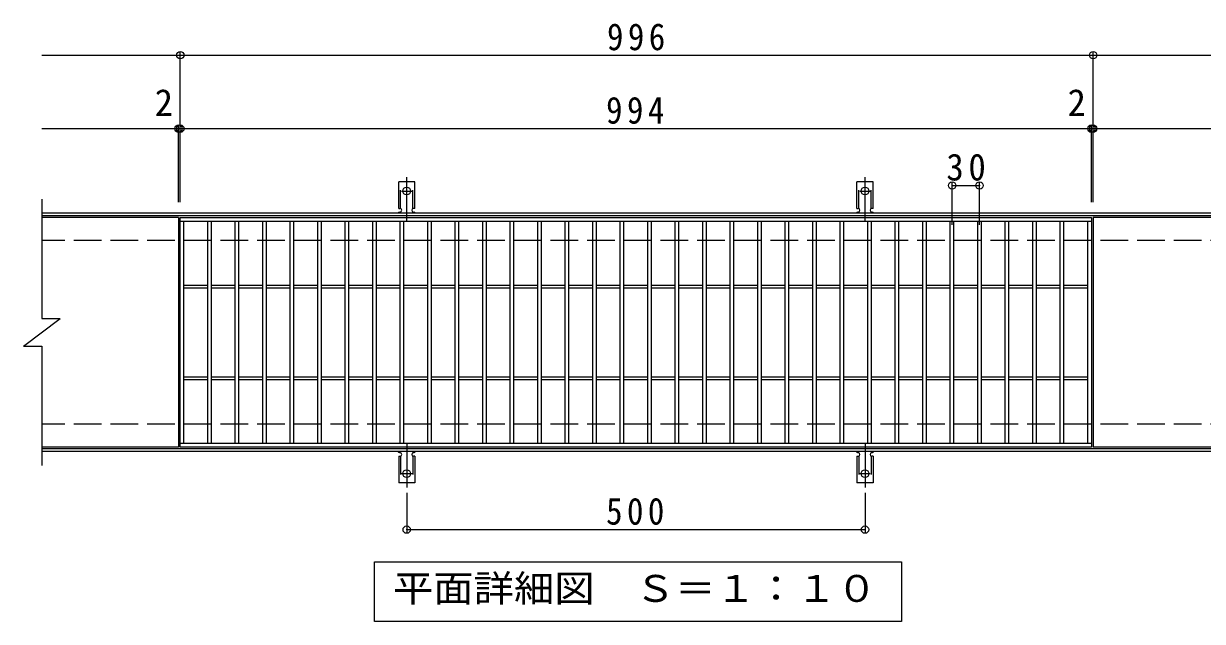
# Model space of a CAD drawing. Units: millimetres on the paper, enlarged 2 times, with parts at other scales. Extents: x -302 to 338, y -275 to 232.
# Drawn here: x -133.5 to 123.7, y 102.2 to 232.5 of the extents above; entities that cross this region are included whole.
import ezdxf
from ezdxf.enums import TextEntityAlignment as Align

# ---------------------------------------------------------------- set-up
doc = ezdxf.new("R2010")
doc.units = ezdxf.units.MM
doc.header["$LTSCALE"] = 2
doc.header["$PDMODE"] = 32
doc.header["$PDSIZE"] = 1.6
for name, pattern in [('CHAIN2', [12, 9, -1, 1, -1]), ('DASHED2', [3, 2, -1]), ('DASHED3', [4, 3, -1])]:
    doc.linetypes.add(name, pattern=pattern)
for name, color, linetype, lineweight in [('C-1', 2, 'Continuous', 9), ('C-2', 3, 'Continuous', 9), ('C-4', 7, 'Continuous', 9), ('C-5', 7, 'Continuous', 9), ('C-A', 3, 'Continuous', 9)]:
    doc.layers.add(name, color=color, linetype=linetype, lineweight=lineweight)
doc.styles.add('ＭＳ ゴシック', font='')
doc.styles.get('ＭＳ ゴシック').set_extended_font_data('MS Gothic')

msp = doc.modelspace()

# ---------------------------------------------------------------- linework, layer by layer
at = {"layer": 'C-1'}
for p, q in [((131.485, 191.19), (-129.515, 191.19)), ((131.485, 190.59), (-129.515, 190.59)), ((131.485, 139.79), (-129.515, 139.789)), ((131.485, 139.19), (-129.515, 139.189))]:
    msp.add_line(p, q, dxfattribs=at)
at = {"layer": 'C-1', "linetype": 'DASHED3'}
for p, q in [((131.485, 185.189), (-129.515, 185.189)), ((131.485, 145.19), (-129.515, 145.189))]:
    msp.add_line(p, q, dxfattribs=at)
at = {"layer": 'C-2'}
for p, q in [((-129.515, 194.19), (-129.515, 168.19)), ((-99.715, 190.189), (-129.515, 190.189)), ((-99.715, 190.189), (-99.715, 140.189)), ((-99.315, 189.389), (99.485, 189.389)), ((-98.515, 140.989), (-98.515, 189.389)), ((-93.315, 140.989), (-93.315, 189.389)), ((-92.515, 140.989), (-92.515, 189.389)), ((-87.315, 140.989), (-87.315, 189.389)), ((-86.515, 140.989), (-86.515, 189.389)), ((-81.315, 140.989), (-81.315, 189.389)), ((-80.515, 140.989), (-80.515, 189.389)), ((-75.315, 140.989), (-75.315, 189.389)), ((-74.515, 140.989), (-74.515, 189.389)), ((-69.315, 140.989), (-69.315, 189.389)), ((-68.515, 140.989), (-68.515, 189.389)), ((-63.315, 140.989), (-63.315, 189.389)), ((-62.515, 140.989), (-62.515, 189.389)), ((-57.315, 140.989), (-57.315, 189.389)), ((-56.515, 140.989), (-56.515, 189.389)), ((-51.315, 140.989), (-51.315, 189.389)), ((-50.515, 140.989), (-50.515, 189.389)), ((-45.315, 140.989), (-45.315, 189.389)), ((-44.515, 140.989), (-44.515, 189.389)), ((-39.315, 140.989), (-39.315, 189.389)), ((-38.515, 140.989), (-38.515, 189.389)), ((-33.315, 140.989), (-33.315, 189.389)), ((-32.515, 140.989), (-32.515, 189.389)), ((-27.315, 140.989), (-27.315, 189.389)), ((-26.515, 140.989), (-26.515, 189.389)), ((-21.315, 140.989), (-21.315, 189.389)), ((-20.515, 140.989), (-20.515, 189.389)), ((-15.315, 140.989), (-15.315, 189.389)), ((-14.515, 140.989), (-14.515, 189.389)), ((-9.315, 140.989), (-9.315, 189.389)), ((-8.515, 140.989), (-8.515, 189.389)), ((-3.315, 140.989), (-3.315, 189.389)), ((-2.515, 140.989), (-2.515, 189.389)), ((2.685, 140.989), (2.685, 189.389)), ((3.485, 140.989), (3.485, 189.389)), ((8.685, 140.989), (8.685, 189.389)), ((9.485, 140.989), (9.485, 189.389)), ((14.685, 140.989), (14.685, 189.389)), ((15.485, 140.989), (15.485, 189.389)), ((20.685, 140.989), (20.685, 189.389)), ((21.485, 140.989), (21.485, 189.389)), ((26.685, 140.989), (26.685, 189.389)), ((27.485, 140.989), (27.485, 189.389)), ((32.685, 140.989), (32.685, 189.389)), ((33.485, 140.989), (33.485, 189.389)), ((38.685, 140.989), (38.685, 189.389)), ((39.485, 140.989), (39.485, 189.389)), ((44.685, 140.989), (44.685, 189.389)), ((45.485, 140.989), (45.485, 189.389)), ((50.685, 140.989), (50.685, 189.389)), ((51.485, 140.989), (51.485, 189.389)), ((56.685, 140.989), (56.685, 189.389)), ((57.485, 140.989), (57.485, 189.389)), ((62.685, 140.989), (62.685, 189.389)), ((63.485, 140.989), (63.485, 189.389)), ((68.685, 140.989), (68.685, 189.389)), ((69.485, 140.989), (69.485, 189.389)), ((74.685, 140.989), (74.685, 189.389)), ((75.485, 140.989), (75.485, 189.389)), ((80.685, 140.989), (80.685, 189.389)), ((81.485, 140.989), (81.485, 189.389)), ((86.685, 140.989), (86.685, 189.389)), ((87.485, 140.989), (87.485, 189.389)), ((92.685, 140.989), (92.685, 189.389)), ((93.485, 140.989), (93.485, 189.389)), ((98.685, 140.989), (98.685, 189.389)), ((99.485, 190.189), (99.485, 140.189)), ((99.885, 190.19), (99.885, 140.189)), ((131.485, 190.19), (99.885, 190.19)), ((-98.515, 175.489), (-93.315, 175.489)), ((-92.515, 175.489), (-87.315, 175.489)), ((-86.515, 175.489), (-81.315, 175.489)), ((-80.515, 175.489), (-75.315, 175.489)), ((-74.515, 175.489), (-69.315, 175.489)), ((-68.515, 175.489), (-63.315, 175.489)), ((-62.515, 175.489), (-57.315, 175.489)), ((-56.515, 175.489), (-51.315, 175.489)), ((-50.515, 175.489), (-45.315, 175.489)), ((-44.515, 175.489), (-39.315, 175.489)), ((-38.515, 175.489), (-33.315, 175.489)), ((-32.515, 175.489), (-27.315, 175.489)), ((-26.515, 175.489), (-21.315, 175.489)), ((-20.515, 175.489), (-15.315, 175.489)), ((-14.515, 175.489), (-9.315, 175.489)), ((-8.515, 175.489), (-3.315, 175.489)), ((-2.515, 175.489), (2.685, 175.489)), ((3.485, 175.489), (8.685, 175.489)), ((9.485, 175.489), (14.685, 175.489)), ((15.485, 175.489), (20.685, 175.489)), ((21.485, 175.489), (26.685, 175.489)), ((27.485, 175.489), (32.685, 175.489)), ((33.485, 175.489), (38.685, 175.489)), ((39.485, 175.489), (44.685, 175.489)), ((45.485, 175.489), (50.685, 175.489)), ((51.485, 175.489), (56.685, 175.489)), ((57.485, 175.489), (62.685, 175.489)), ((63.485, 175.489), (68.685, 175.489)), ((69.485, 175.489), (74.685, 175.489)), ((75.485, 175.489), (80.685, 175.489)), ((81.485, 175.489), (86.685, 175.489)), ((87.485, 175.489), (92.685, 175.489)), ((93.485, 175.489), (98.685, 175.489)), ((-98.515, 174.889), (-93.315, 174.889)), ((-92.515, 174.889), (-87.315, 174.889)), ((-86.515, 174.889), (-81.315, 174.889)), ((-80.515, 174.889), (-75.315, 174.889)), ((-74.515, 174.889), (-69.315, 174.889)), ((-68.515, 174.889), (-63.315, 174.889)), ((-62.515, 174.889), (-57.315, 174.889)), ((-56.515, 174.889), (-51.315, 174.889)), ((-50.515, 174.889), (-45.315, 174.889)), ((-44.515, 174.889), (-39.315, 174.889)), ((-38.515, 174.889), (-33.315, 174.889)), ((-32.515, 174.889), (-27.315, 174.889)), ((-26.515, 174.889), (-21.315, 174.889)), ((-20.515, 174.889), (-15.315, 174.889)), ((-14.515, 174.889), (-9.315, 174.889)), ((-8.515, 174.889), (-3.315, 174.889)), ((-2.515, 174.889), (2.685, 174.889)), ((3.485, 174.889), (8.685, 174.889)), ((9.485, 174.889), (14.685, 174.889)), ((15.485, 174.889), (20.685, 174.889)), ((21.485, 174.889), (26.685, 174.889)), ((27.485, 174.889), (32.685, 174.889)), ((33.485, 174.889), (38.685, 174.889)), ((39.485, 174.889), (44.685, 174.889)), ((45.485, 174.889), (50.685, 174.889)), ((51.485, 174.889), (56.685, 174.889)), ((57.485, 174.889), (62.685, 174.889)), ((63.485, 174.889), (68.685, 174.889)), ((69.485, 174.889), (74.685, 174.889)), ((75.485, 174.889), (80.685, 174.889)), ((81.485, 174.889), (86.685, 174.889)), ((87.485, 174.889), (92.685, 174.889)), ((93.485, 174.889), (98.685, 174.889)), ((-133.515, 162.189), (-125.515, 168.19)), ((-129.515, 168.19), (-125.515, 168.19)), ((-133.515, 162.189), (-129.515, 162.189)), ((-129.515, 162.189), (-129.515, 136.189)), ((-98.515, 155.489), (-93.315, 155.489)), ((-98.515, 154.889), (-93.315, 154.889)), ((-92.515, 155.489), (-87.315, 155.489)), ((-92.515, 154.889), (-87.315, 154.889)), ((-86.515, 155.489), (-81.315, 155.489)), ((-86.515, 154.889), (-81.315, 154.889)), ((-80.515, 155.489), (-75.315, 155.489)), ((-80.515, 154.889), (-75.315, 154.889)), ((-74.515, 155.489), (-69.315, 155.489)), ((-74.515, 154.889), (-69.315, 154.889)), ((-68.515, 155.489), (-63.315, 155.489)), ((-68.515, 154.889), (-63.315, 154.889)), ((-62.515, 155.489), (-57.315, 155.489)), ((-62.515, 154.889), (-57.315, 154.889)), ((-56.515, 155.489), (-51.315, 155.489)), ((-56.515, 154.889), (-51.315, 154.889)), ((-50.515, 155.489), (-45.315, 155.489)), ((-50.515, 154.889), (-45.315, 154.889)), ((-44.515, 155.489), (-39.315, 155.489)), ((-44.515, 154.889), (-39.315, 154.889)), ((-38.515, 155.489), (-33.315, 155.489)), ((-38.515, 154.889), (-33.315, 154.889)), ((-32.515, 155.489), (-27.315, 155.489)), ((-32.515, 154.889), (-27.315, 154.889)), ((-26.515, 155.489), (-21.315, 155.489)), ((-26.515, 154.889), (-21.315, 154.889)), ((-20.515, 155.489), (-15.315, 155.489)), ((-20.515, 154.889), (-15.315, 154.889)), ((-14.515, 155.489), (-9.315, 155.489)), ((-14.515, 154.889), (-9.315, 154.889)), ((-8.515, 155.489), (-3.315, 155.489)), ((-8.515, 154.889), (-3.315, 154.889)), ((-2.515, 155.489), (2.685, 155.489)), ((-2.515, 154.889), (2.685, 154.889)), ((3.485, 155.489), (8.685, 155.489)), ((3.485, 154.889), (8.685, 154.889)), ((9.485, 155.489), (14.685, 155.489)), ((9.485, 154.889), (14.685, 154.889)), ((15.485, 155.489), (20.685, 155.489)), ((15.485, 154.889), (20.685, 154.889)), ((21.485, 155.489), (26.685, 155.489)), ((21.485, 154.889), (26.685, 154.889)), ((27.485, 155.489), (32.685, 155.489)), ((27.485, 154.889), (32.685, 154.889)), ((33.485, 155.489), (38.685, 155.489)), ((33.485, 154.889), (38.685, 154.889)), ((39.485, 155.489), (44.685, 155.489)), ((39.485, 154.889), (44.685, 154.889)), ((45.485, 155.489), (50.685, 155.489)), ((45.485, 154.889), (50.685, 154.889)), ((51.485, 155.489), (56.685, 155.489)), ((51.485, 154.889), (56.685, 154.889)), ((57.485, 155.489), (62.685, 155.489)), ((57.485, 154.889), (62.685, 154.889)), ((63.485, 155.489), (68.685, 155.489)), ((63.485, 154.889), (68.685, 154.889)), ((69.485, 155.489), (74.685, 155.489)), ((69.485, 154.889), (74.685, 154.889)), ((75.485, 155.489), (80.685, 155.489)), ((75.485, 154.889), (80.685, 154.889)), ((81.485, 155.489), (86.685, 155.489)), ((81.485, 154.889), (86.685, 154.889)), ((87.485, 155.489), (92.685, 155.489)), ((87.485, 154.889), (92.685, 154.889)), ((93.485, 155.489), (98.685, 155.489)), ((93.485, 154.889), (98.685, 154.889)), ((-99.715, 140.189), (-129.515, 140.189)), ((99.485, 140.989), (-99.315, 140.989)), ((99.485, 140.189), (-99.315, 140.189)), ((131.485, 140.189), (99.885, 140.189))]:
    msp.add_line(p, q, dxfattribs=at)
msp.add_lwpolyline([(-99.315, 140.189), (-99.315, 190.189), (99.485, 190.189)], dxfattribs=at)
at = {"layer": 'C-4'}
for p, q in [((-129.515, 225.589), (131.485, 225.589)), ((-99.315, 193.589), (-99.315, 226.19)), ((99.885, 193.589), (99.885, 226.19)), ((-129.515, 209.59), (131.485, 209.59)), ((-99.715, 193.589), (-99.715, 210.189)), ((99.485, 193.589), (99.485, 210.189)), ((69.085, 188.59), (69.085, 197.79)), ((69.085, 197.19), (75.085, 197.19)), ((75.085, 188.59), (75.085, 197.79)), ((-49.915, 130.246), (-49.915, 121.589)), ((50.085, 130.246), (50.085, 121.589)), ((-49.915, 122.189), (50.085, 122.189))]:
    msp.add_line(p, q, dxfattribs=at)
for p in [(-99.315, 225.589), (99.885, 225.589), (-99.715, 209.59), (-99.315, 209.59), (99.485, 209.59), (99.885, 209.59), (69.085, 197.19), (75.085, 197.19), (-49.915, 122.189), (50.085, 122.189)]:
    msp.add_point(p, dxfattribs=at)
at = {"layer": 'C-5'}
msp.add_lwpolyline([(-56.915, 102.19), (-56.915, 115.189), (58.085, 115.189), (58.085, 102.19)], close=True, dxfattribs=at)
at = {"layer": 'C-A', "color": 7, "linetype": 'CHAIN2'}
for p, q in [((-49.915, 189.496), (-49.915, 198.976)), ((50.085, 189.496), (50.085, 198.976)), ((-51.07, 195.989), (-48.76, 195.989)), ((48.93, 195.989), (51.24, 195.989)), ((-49.915, 140.883), (-49.915, 131.403)), ((50.085, 140.883), (50.085, 131.403)), ((-51.07, 134.389), (-48.76, 134.389)), ((48.93, 134.389), (51.24, 134.389))]:
    msp.add_line(p, q, dxfattribs=at)
at = {"layer": 'C-A'}
for p, q in [((-51.665, 192.189), (-51.665, 197.989)), ((-48.165, 197.989), (-51.665, 197.989)), ((-48.165, 192.189), (-48.165, 197.989)), ((48.335, 192.189), (48.335, 197.989)), ((51.835, 197.989), (48.335, 197.989)), ((51.835, 192.189), (51.835, 197.989)), ((-51.665, 192.189), (-51.415, 192.189)), ((-51.515, 191.389), (-51.415, 191.389)), ((-48.416, 191.389), (-48.313, 191.389)), ((-48.165, 192.189), (-48.415, 192.189)), ((48.335, 192.189), (48.585, 192.189)), ((48.485, 191.389), (48.585, 191.389)), ((51.584, 191.389), (51.687, 191.389)), ((51.835, 192.189), (51.585, 192.189)), ((-51.515, 138.989), (-51.415, 138.989)), ((-48.416, 138.989), (-48.313, 138.989)), ((48.485, 138.989), (48.585, 138.989)), ((51.584, 138.989), (51.687, 138.989)), ((-51.665, 138.189), (-51.415, 138.189)), ((-51.665, 138.189), (-51.665, 132.389)), ((-48.165, 138.189), (-48.415, 138.189)), ((-48.165, 138.189), (-48.165, 132.389)), ((48.335, 138.189), (48.585, 138.189)), ((48.335, 138.189), (48.335, 132.389)), ((51.835, 138.189), (51.585, 138.189)), ((51.835, 138.189), (51.835, 132.389)), ((-48.165, 132.389), (-51.665, 132.389)), ((51.835, 132.389), (48.335, 132.389))]:
    msp.add_line(p, q, dxfattribs=at)
at = {"layer": 'C-A', "linetype": 'DASHED2'}
for p, q in [((-51.265, 192.16), (-51.265, 197.989)), ((-48.565, 192.16), (-48.565, 197.989)), ((48.735, 192.16), (48.735, 197.989)), ((51.435, 192.16), (51.435, 197.989)), ((-51.265, 138.219), (-51.265, 132.389)), ((-48.565, 138.219), (-48.565, 132.389)), ((48.735, 138.219), (48.735, 132.389)), ((51.435, 138.219), (51.435, 132.389))]:
    msp.add_line(p, q, dxfattribs=at)
at = {"layer": 'C-A'}
for centre in [(-49.915, 195.989), (50.085, 195.989), (-49.915, 134.389), (50.085, 134.389)]:
    msp.add_circle(centre, 0.85, dxfattribs=at)
for centre, start, end in [((-51.515, 190.989), 90.27596, 150.00047), ((-51.415, 191.789), 270, 90), ((-48.415, 191.789), 90, 269.8667), ((-48.315, 190.989), 29.99927, 89.75836), ((48.485, 190.989), 90.27596, 150.00047), ((48.585, 191.789), 270, 90), ((51.585, 191.789), 90, 269.8667), ((51.685, 190.989), 29.99927, 89.75836), ((-51.515, 139.389), 209.99951, 269.72403), ((-51.415, 138.589), 270, 90), ((-48.415, 138.589), 90.13329, 270), ((-48.315, 139.389), 270.24162, 330.00072), ((48.485, 139.389), 209.99951, 269.72403), ((48.585, 138.589), 270, 90), ((51.585, 138.589), 90.13329, 270), ((51.685, 139.389), 270.24162, 330.00072)]:
    msp.add_arc(centre, 0.4, start, end, dxfattribs=at)

# ---------------------------------------------------------------- texts
at = {"layer": 'C-4', "color": 2, "style": 'ＭＳ ゴシック'}
for p in [(-104.907, 210.589), (94.293, 210.589)]:
    msp.add_text('2', height=5.865, dxfattribs=at).set_placement(p, align=Align.BOTTOM_LEFT)
at = {"layer": 'C-4', "color": 2, "char_height": 5.865, "attachment_point": 7, "style": 'ＭＳ ゴシック'}
for s, insert in [('\\T1.27;\\W0.9;996', (-6.215, 226.589)), ('\\T1.27;\\W0.9;994', (-6.415, 210.589)), ('\\T1.27;\\W0.95;30', (67.835, 198.19)), ('\\T1.27;\\W0.9;500', (-6.415, 123.189))]:
    msp.add_mtext(s, dxfattribs=dict(at, insert=insert))
at = {"layer": 'C-5', "color": 2, "style": 'ＭＳ ゴシック', "width": 1.1}
msp.add_text('平面詳細図\u3000Ｓ＝１：１０', height=5.865, dxfattribs=at).set_placement((-52.915, 104.689), align=Align.BOTTOM_LEFT)

doc.saveas('drawing.dxf')
